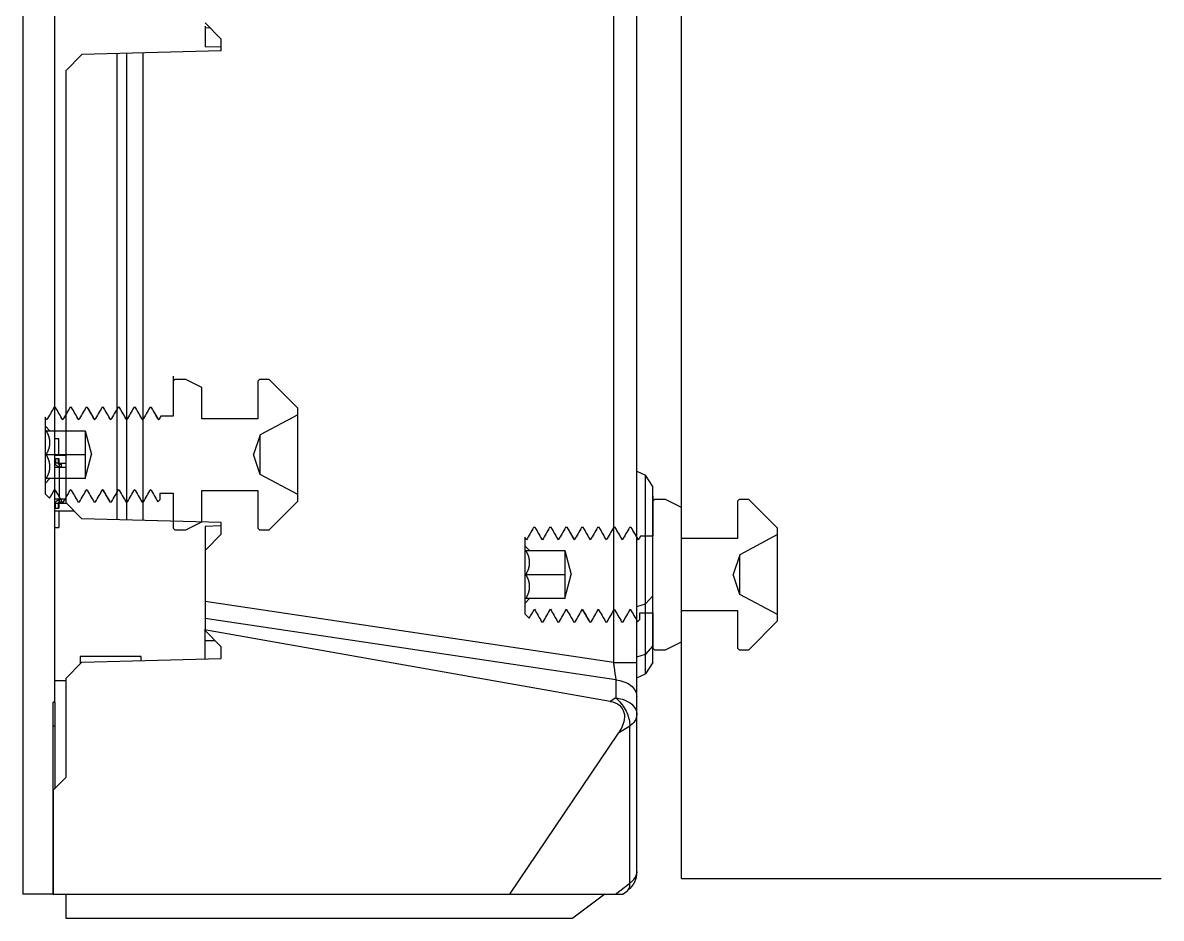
# Model space of a CAD drawing. Header units: millimetres. Extents: x 562 to 17351, y 2396 to 6995.
# Drawn here: x 16097.2 to 16168.4, y 3867.2 to 3923.2 of the extents above; entities that cross this region are included whole.
import ezdxf

# ---------------------------------------------------------------- set-up
doc = ezdxf.new("R2010")
doc.units = ezdxf.units.MM
doc.layers.add('02___PRT_ALL_AXES', color=7, linetype='Continuous')
doc.layers.add('1轮廓线', color=7, linetype='Continuous', lineweight=25)

# ---------------------------------------------------------------- blocks, each defined once
blk = doc.blocks.new('21211122')
at = {"color": 114, "linetype": 'Continuous', "true_color": 0x139b48}
for q in [(19734.90915109646, 4089.038242913515), (19704.90915109659, 3416.538242912395)]:
    blk.add_line((19734.90915109646, 3416.538242912395), q, dxfattribs=at)
blk = doc.blocks.new('*U176')
blk.add_blockref('21211122', (-19719.90915109653, -3758.288242912425))
blk = doc.blocks.new('*U177')
at = {"color": 0, "linetype": 'ByBlock', "lineweight": -2, "transparency": 16777216}
blk.add_blockref('*U176', (0, 0), dxfattribs=at)
blk = doc.blocks.new('212121212')
at = {"color": 7, "linetype": 'Continuous'}
for p, q in [((19388.46724527314, 3830.35879030796), (19388.46724527314, 3492.85879030804)), ((19350.06724527369, 3494.27385847104), (19350.06724527369, 3828.94372214242)), ((19351.52798377207, 3658.66058882824), (19351.52797985285, 3507.35099095782)), ((19386.46724527517, 3504.86129030604), (19386.46724527517, 3573.8837903075)), ((19376.06724527511, 3546.33260438636), (19377.06690260016, 3547.35878133324)), ((19377.06724527409, 3547.0588966244), (19376.76721475401, 3547.05114315756)), ((19377.06724527409, 3547.15050969238), (19377.06724527409, 3545.85944172842)), ((19376.06724527511, 3545.60879030694), (19376.06724527511, 3546.33260438636)), ((19376.06724527511, 3545.60879030694), (19384.76758794806, 3545.38096381568)), ((19380.94212096349, 3516.23644342056), (19380.94212096349, 3545.4811371942)), ((19381.96351571268, 3516.26318958246), (19381.96351571268, 3545.4543910323)), ((19382.56724527483, 3516.27899879646), (19382.56724527483, 3545.4385818183)), ((19385.76724527309, 3544.3547868688), (19384.76758794806, 3545.38096381568)), ((19385.76724527309, 3544.3547868688), (19385.76724527309, 3517.36279374596)), ((19386.21724527479, 3521.33379030738), (19386.46724527517, 3521.33379030738)), ((19386.21724527479, 3520.3087903076), (19386.21724527479, 3521.33379030738)), ((19386.46724527517, 3520.3087903076), (19385.76724527309, 3520.3087903076)), ((19386.21724527479, 3519.81879030716), (19385.76724527309, 3519.81879030716)), ((19386.46724527517, 3519.55879030646), (19385.76724527309, 3519.55879030646)), ((19386.06724527507, 3519.81879030716), (19386.06724527507, 3519.55879030646)), ((19386.14724527509, 3519.758790307781), (19386.24724527321, 3519.758790307781)), ((19386.16724527319, 3519.55879030646), (19386.16724527319, 3519.758790307781)), ((19386.17724527351, 3517.5587903085), (19386.17724527351, 3519.55879030646)), ((19386.46724527517, 3520.10879030628), (19386.21724527479, 3520.10879030628)), ((19386.21724527479, 3520.10879030628), (19386.21724527479, 3519.81879030716)), ((19386.24724527321, 3520.10879030628), (19386.24724527321, 3519.758790307781)), ((19386.24724527321, 3519.81879030716), (19386.46724527517, 3519.81879030716)), ((19386.41724527357, 3520.10879030628), (19386.41724527357, 3519.81879030716)), ((19349.06724527471, 3518.3587903087), (19349.52039916901, 3519.070099437261)), ((19350.06724527369, 3519.3250979646), (19349.52039916901, 3519.070099437261)), ((19349.52039916901, 3506.64748117612), (19349.52039916901, 3519.070099437261)), ((19349.06724527471, 3507.35879030722), (19349.06724527471, 3518.3587903087)), ((19384.76758794806, 3516.33661679908), (19385.76724527309, 3517.36279374596)), ((19385.76724527309, 3517.5587903085), (19386.46724527517, 3517.5587903085)), ((19386.06724527507, 3517.5587903085), (19386.06724527507, 3517.2987903078)), ((19386.14724527509, 3517.35879030718), (19386.24724527321, 3517.35879030718)), ((19386.16724527319, 3517.35879030718), (19386.16724527319, 3517.5587903085)), ((19386.24724527321, 3517.35879030718), (19386.24724527321, 3517.00879030614)), ((19385.22755901693, 3516.80879030736), (19386.46724527517, 3516.80879030736)), ((19385.70489588293, 3517.2987903078), (19386.21724527479, 3517.2987903078)), ((19386.21724527479, 3517.2987903078), (19386.21724527479, 3517.00879030614)), ((19386.46724527517, 3517.00879030614), (19386.21724527479, 3517.00879030614)), ((19386.21724527479, 3516.80879030736), (19386.21724527479, 3515.78379030758)), ((19386.24724527321, 3517.2987903078), (19386.46724527517, 3517.2987903078)), ((19386.41724527357, 3517.00879030614), (19386.41724527357, 3517.2987903078)), ((19376.06724527511, 3516.10879030782), (19384.76758794806, 3516.33661679908)), ((19376.06724527511, 3515.3849762284), (19376.06724527511, 3516.10879030782)), ((19377.06690260016, 3514.35879928152), (19376.06724527511, 3515.3849762284)), ((19377.06724527409, 3515.85711236566), (19377.06724527409, 3514.3587903077)), ((19386.46724527517, 3515.78379030758), (19386.21724527479, 3515.78379030758)), ((19377.06724527409, 3514.35844751438), (19377.06724527409, 3509.38899191356)), ((19349.06724527471, 3511.53036318326), (19349.52039916901, 3511.02739167206)), ((19350.06724527369, 3510.84708048582), (19349.52039916901, 3511.02739167206)), ((19351.52797985285, 3507.35099095782), (19377.06724527409, 3511.1751664743)), ((19351.38306356916, 3506.2630459074), (19377.06724527409, 3510.10892077088)), ((19351.72919271433, 3504.92120960962), (19377.10236495494, 3509.3951844615)), ((19376.06724527511, 3508.33260438448), (19377.10236495494, 3509.3951844615)), ((19377.06724527409, 3507.58260438588), (19377.06724527409, 3509.35879030772)), ((19349.06724527471, 3508.38391657294), (19349.52039916901, 3507.88094506428)), ((19376.06724527511, 3507.6087903076), (19376.06724527511, 3508.33260438448)), ((19377.06724527409, 3508.73629130888), (19376.44611969135, 3508.72152977376)), ((19350.06724527369, 3507.7006338755), (19349.52039916901, 3507.88094506428)), ((19384.76758794806, 3507.38096381634), (19376.06724527511, 3507.6087903076)), ((19381.0672452751, 3507.73379030652), (19384.86724527477, 3507.73379030652)), ((19381.0672452751, 3507.477860699), (19381.0672452751, 3507.73375277548)), ((19385.76724527309, 3506.35478686692), (19384.76758794806, 3507.38096381634)), ((19384.86724527477, 3507.73375237162), (19384.86724527477, 3507.2786627103)), ((19349.06724527471, 3507.35879030722), (19349.52039916901, 3506.64748117612)), ((19351.52797985285, 3507.35099095782), (19350.06724527369, 3507.35099095782)), ((19350.06724527369, 3506.392482648781), (19349.52039916901, 3506.64748117612)), ((19351.38306356916, 3506.2630459074), (19351.38306356916, 3505.13652305758)), ((19385.76724527309, 3506.35478686692), (19385.76724527309, 3500.15879030796)), ((19351.38306356916, 3505.13652305758), (19351.72919271433, 3504.92120960962)), ((19350.50658510367, 3503.3759571299), (19351.2064832543, 3502.9405777746)), ((19350.50658510367, 3493.55783890486), (19350.50658510367, 3503.3759571299)), ((19358.01239270315, 3492.85879030804), (19351.2064832543, 3502.9405777746)), ((19386.56724527329, 3499.35879030776), (19385.76724527309, 3500.15879030796)), ((19386.56724527329, 3499.35879030776), (19386.56724527329, 3492.85879030804)), ((19350.50004025265, 3493.43636930782), (19350.50658510367, 3493.55783890486)), ((19351.38756970696, 3492.85879030804), (19350.50658510367, 3493.55783890486)), ((19350.93739132359, 3492.85879030804), (19350.63487758267, 3493.0988306052)), ((19386.56724527329, 3492.85879030804), (19350.9381248248, 3492.85879030804)), ((19352.06724527419, 3492.85879030804), (19354.06724527469, 3491.3587903083)), ((19385.76724527309, 3492.85879030804), (19385.76724527309, 3491.3587903083)), ((19385.76724527309, 3491.3587903083), (19354.06724527469, 3491.3587903083))]:
    blk.add_line(p, q, dxfattribs=at)
for centre, radius, start, end in [((19386.14724527509, 3519.65879030712), 0.10000000066, 216.7370435126228, 270), ((19386.14724527509, 3519.65879030712), 0.10000000066, 90, 143.2617289653789), ((19386.11724527413, 3519.91879030782), 0.35000000104, 278.2132107018273, 343.39736195837), ((19386.14724527509, 3517.45879030784), 0.10000000066, 216.7370435125354, 270), ((19386.14724527509, 3517.45879030784), 0.10000000066, 90, 143.2617289653789), ((19386.11724527413, 3517.19879030714), 0.35000000104, 16.29090732188735, 81.78678929817264), ((19351.56724527344, 3494.27385847104), 1.49999999974, 180, 231.6428844649678), ((19351.23795551292, 3494.6425899383), 1.30827653, 231.2011518346158, 236.0110157199504)]:
    blk.add_arc(centre, radius, start, end, dxfattribs=at)
blk.add_ellipse((19353.26237085955, 3503.0375051525), major_axis=(2.293869194320001, -1.426926600040001), ratio=0.5552526711, start_param=8.8703718058, end_param=10.3175594914, dxfattribs=at)
for points, knots in [([(19351.52797985285, 3507.35099095782), (19351.51391166661, 3507.251869893681), (19351.46269466211, 3506.88962173832), (19351.41406402277, 3506.52697125712), (19351.38305696515, 3506.26304491934)], [0, 0, 0, 0, 0.273644401, 1, 1, 1, 1]), ([(19351.38306356916, 3506.2630459074), (19351.2080765201, 3506.24785459666), (19350.87379695752, 3506.17631258328), (19350.44248415238, 3505.94934776416), (19350.14401215089, 3505.62052625772), (19350.06724527369, 3505.34676108008), (19350.06724527369, 3505.21849954844)], [0, 0, 0, 0, 0.2887245015, 0.5546614789000001, 0.7891645070000001, 1, 1, 1, 1]), ([(19351.38306356916, 3505.13652305758), (19351.24592241595, 3505.12461729526), (19350.77128581379, 3505.03934525092), (19350.29268596581, 3504.73932574682), (19350.14388602973, 3504.42305921654)], [0, 0, 0, 0, 0.2825590911, 1, 1, 1, 1]), ([(19351.38306356916, 3505.13652305758), (19351.14240025571, 3504.94064321566), (19350.75529664841, 3504.4528129264), (19350.53993101616, 3503.86398520134), (19350.51180934265, 3503.5669034841)], [0, 0, 0, 0, 0.5097689162, 1, 1, 1, 1]), ([(19350.06724527369, 3504.09197669608), (19350.06724527369, 3503.9573171559), (19350.16043067279, 3503.66569242292), (19350.37888310863, 3503.46216487976), (19350.50658510367, 3503.3759571299)], [0, 0, 0, 0, 0.4663758918, 1, 1, 1, 1]), ([(19350.20776882298, 3493.845909050081), (19350.18518868017, 3493.87859595956), (19350.10709749016, 3494.00837810538), (19350.06724527369, 3494.16215675896), (19350.06724527369, 3494.27385847104)], [0, 0, 0, 0, 0.2623516844, 1, 1, 1, 1]), ([(19350.63490026234, 3493.09885918782), (19350.61331132405, 3493.11599884366), (19350.5270123755, 3493.20721523222), (19350.50154909393, 3493.34027045506), (19350.50004025265, 3493.43636930782)], [0, 0, 0, 0, 0.2228836797, 1, 1, 1, 1])]:
    blk.add_open_spline(points, degree=3, knots=knots, dxfattribs=at)
for points in [[(19350.14388602973, 3504.42305921654), (19350.09566043911, 3504.32055822774), (19350.06724527369, 3504.205255821821), (19350.06724527369, 3504.09197669608)], [(19350.51180934265, 3503.5669034841), (19350.50580893302, 3503.50351424842), (19350.50358650921, 3503.439559085501), (19350.50658510367, 3503.3759571299)], [(19350.41820495023, 3493.62298389014), (19350.33860511705, 3493.68706178586), (19350.26584880079, 3493.76183273868), (19350.20776882298, 3493.845909050081)]]:
    blk.add_open_spline(points, degree=3, dxfattribs=at)
at = {"layer": '02___PRT_ALL_AXES', "color": 7, "linetype": 'Continuous'}
for p, q in [((19376.05974368992, 3545.82360757606), (19377.06724527409, 3545.85879030732)), ((19376.08498904964, 3515.89309145042), (19377.06724527409, 3515.85879030744)), ((19386.46724527517, 3506.233790306781), (19385.76724527309, 3506.233790306781)), ((19386.46724527517, 3504.86129030604), (19386.56724527329, 3504.86129030604)), ((19386.46724527517, 3504.86129030604), (19386.46724527517, 3499.45879030842)), ((19386.56724527329, 3492.85879030804), (19386.56724527329, 3504.86129030604)), ((19386.46724527517, 3503.3612903063), (19386.56724527329, 3503.3612903063)), ((19386.56724527329, 3492.85879030804), (19388.46724527314, 3492.85879030804))]:
    blk.add_line(p, q, dxfattribs=at)
blk = doc.blocks.new('*U181')
blk.add_blockref('212121212', (-19368.76724527392, -3665.35879031362))
blk = doc.blocks.new('*U182')
at = {"color": 0, "linetype": 'ByBlock', "lineweight": -2, "transparency": 16777216}
blk.add_blockref('*U181', (0, 0), dxfattribs=at)
blk = doc.blocks.new('323123212231')
at = {"layer": '1轮廓线', "color": 4, "linetype": 'Continuous', "lineweight": 25}
for p, q in [((16106.62949579812, 5251.116872861458), (16106.62949579812, 5248.616872861458)), ((16106.72949574362, 5250.916872513808), (16106.62949579812, 5250.816872350316)), ((16107.42949579812, 5250.916872861458), (16106.72949579812, 5250.916872861458)), ((16108.42949563726, 5250.416872137594), (16107.42949579812, 5250.916872861458)), ((16108.42949579812, 5248.466872861458), (16108.42949563726, 5250.416872137594)), ((16112.02949574362, 5250.916872915956), (16111.92949579812, 5250.816872752463)), ((16111.92949579812, 5250.816872752463), (16111.92949579812, 5248.466872861458)), ((16112.62949579812, 5250.916872861458), (16112.02949579812, 5250.916872861458)), ((16114.42949481716, 5249.116871880504), (16112.62949677907, 5250.916873842411)), ((16099.179518435, 5249.166801501541), (16099.17949579812, 5249.166872861458)), ((16099.27949579812, 5249.166872861458), (16099.17949579812, 5249.166872861458)), ((16099.27949579812, 5249.166872861458), (16099.27947919271, 5249.166861588533)), ((16100.17952701998, 5249.166825051587), (16100.17949579812, 5249.166872861458)), ((16100.27949579812, 5249.166872861458), (16100.17949579812, 5249.166872861458)), ((16100.27949579812, 5249.166872861458), (16100.27948132548, 5249.166794850618)), ((16101.17952682125, 5249.166833944282), (16101.17949579812, 5249.166872861458)), ((16101.27949579812, 5249.166872861458), (16101.17949579812, 5249.166872861458)), ((16101.27949579812, 5249.166872861458), (16101.27949358338, 5249.166755650474)), ((16102.17952682888, 5249.166843627158), (16102.17949579812, 5249.166872861458)), ((16102.27949579812, 5249.166872861458), (16102.17949579812, 5249.166872861458)), ((16102.27949579812, 5249.166872861458), (16102.27928539575, 5249.166548866646)), ((16103.17968543143, 5249.166544834809), (16103.17949579812, 5249.166872861458)), ((16103.27949579812, 5249.166872861458), (16103.17949579812, 5249.166872861458)), ((16103.27949579812, 5249.166872861458), (16103.27935061958, 5249.166242741012)), ((16104.1796552522, 5249.166245458413), (16104.17949579812, 5249.166872861458)), ((16104.27949579812, 5249.166872861458), (16104.17949579812, 5249.166872861458)), ((16104.27949579812, 5249.166872861458), (16104.27909594302, 5249.167540997389)), ((16105.17978216303, 5249.167333857515), (16105.17949579812, 5249.166872861458)), ((16105.27949579812, 5249.166872861458), (16105.17949579812, 5249.166872861458)), ((16105.27949579812, 5249.166872861458), (16105.279436757, 5249.166791808985)), ((16114.42949579812, 5248.716872861458), (16114.42949579812, 5249.116872861458)), ((16098.62949579812, 5248.560712492341), (16098.62948482967, 5248.560673933395)), ((16098.62949579812, 5248.560712492341), (16098.62949579812, 5248.016872861458)), ((16098.72947594706, 5248.387484256133), (16098.72949612055, 5248.387369567258)), ((16099.72947523611, 5248.38745585833), (16099.72950306125, 5248.387387998828)), ((16100.72947533024, 5248.387409351008), (16100.72951001697, 5248.387406858648)), ((16101.7294760333, 5248.387395229389), (16101.7295169892, 5248.387426057989)), ((16102.72940086872, 5248.387103692177), (16102.7295775264, 5248.387112765398)), ((16103.72943355116, 5248.386912088199), (16103.72957459147, 5248.386918737634)), ((16104.72944735838, 5248.387517321101), (16104.72955278198, 5248.387521548703)), ((16105.72946091765, 5248.387375305047), (16105.72953072455, 5248.387377108777)), ((16105.8620171214, 5248.616836087395), (16105.86195315006, 5248.616872861458)), ((16106.62949579812, 5248.616872861458), (16105.86195315006, 5248.616872861458)), ((16111.92949579812, 5248.466872861458), (16108.42949579812, 5248.466872861458)), ((16114.42949579812, 5247.106650609345), (16114.42949579812, 5248.716872861458)), ((16098.62949579812, 5248.016872861457), (16098.62949579812, 5244.416872861458)), ((16098.62949579812, 5248.016872861457), (16098.92949579812, 5247.716872861458)), ((16098.92949579812, 5247.716872861458), (16101.12949579812, 5247.716872861458)), ((16101.12949579812, 5247.716872861458), (16101.12949579812, 5244.716872861458)), ((16112.07086420287, 5244.970979526466), (16112.07086420287, 5247.46276619645)), ((16098.69744499055, 5246.216872861458), (16101.12949579812, 5246.216872861458)), ((16114.42949579812, 5245.616872861458), (16114.42949579812, 5246.816872861458)), ((16098.92949579812, 5244.716872861458), (16098.62949579812, 5244.416872861458)), ((16101.12949579812, 5244.716872861458), (16098.92949579812, 5244.716872861458)), ((16114.42949579812, 5243.716872861458), (16114.42949579812, 5245.327095113571)), ((16098.62949579812, 5244.416872861458), (16098.62949579812, 5243.766872861458)), ((16099.22950127259, 5244.046328779674), (16099.22947551946, 5244.046268781868)), ((16100.22950829457, 5244.046324096438), (16100.22947517125, 5244.046314895408)), ((16101.22951529892, 5244.046319413072), (16101.2294756484, 5244.046349141903)), ((16102.22960221932, 5244.04676818527), (16102.22940775378, 5244.046778469371)), ((16103.22958045125, 5244.046176722371), (16103.22942160241, 5244.04618458565)), ((16104.22954976393, 5244.046681043415), (16104.22942653148, 5244.046686481752)), ((16105.22953978514, 5244.046352603131), (16105.22945216982, 5244.046355618694)), ((16098.62949579812, 5243.766873406434), (16098.90760465881, 5243.488763939496)), ((16098.90759352323, 5243.488754749353), (16098.90760465881, 5243.488763939496)), ((16099.67949579812, 5243.266872861458), (16099.67954603843, 5243.266843120475)), ((16099.67949579812, 5243.266872861458), (16099.77949579812, 5243.266872861458)), ((16099.77947597407, 5243.266912691705), (16099.77949579812, 5243.266872861458)), ((16100.67949579812, 5243.266872861458), (16100.67952926136, 5243.266882324155)), ((16100.67949579812, 5243.266872861458), (16100.77949579812, 5243.266872861458)), ((16100.77949193971, 5243.26698606117), (16100.77949579812, 5243.266872861458)), ((16101.67949579812, 5243.266872861458), (16101.67952885973, 5243.2668931344)), ((16101.67949579812, 5243.266872861458), (16101.77949579812, 5243.266872861458)), ((16101.7794132269, 5243.267597039374), (16101.77949579812, 5243.266872861458)), ((16102.67949579812, 5243.266872861458), (16102.67959414681, 5243.267591256187)), ((16102.67949579812, 5243.266872861458), (16102.77949579812, 5243.266872861458)), ((16102.77916001643, 5243.266316724299), (16102.77949579812, 5243.266872861458)), ((16103.67949579812, 5243.266872861458), (16103.67983821329, 5243.266315484216)), ((16103.67949579812, 5243.266872861458), (16103.77949579812, 5243.266872861458)), ((16103.77928532709, 5243.267196753384), (16103.77949579812, 5243.266872861458)), ((16104.67949579812, 5243.266872861458), (16104.67968549636, 5243.267200790611)), ((16104.67949579812, 5243.266872861458), (16104.77949579812, 5243.266872861458)), ((16104.77924697443, 5243.266625578714), (16104.77949579812, 5243.266872861458)), ((16105.67949587986, 5243.266872779712), (16105.82949579812, 5243.41687302495)), ((16105.67949587986, 5243.266872779712), (16105.67957426736, 5243.266918228719)), ((16105.82949579812, 5243.416872861458), (16105.82949579812, 5243.816872861458)), ((16105.82949579812, 5243.816872861458), (16106.62949579812, 5243.816872861458)), ((16106.62949579812, 5243.816872861458), (16106.62949585262, 5241.61687302495)), ((16108.42949579812, 5242.0168733726), (16108.42949579812, 5243.966872861458)), ((16108.42949579812, 5243.966872861458), (16111.92949579812, 5243.966872861458)), ((16111.92949579812, 5243.966872861458), (16111.92949579812, 5241.616872861458)), ((16112.62949677907, 5241.516871880504), (16114.42949481716, 5243.316873842412)), ((16114.42949579812, 5243.316872861458), (16114.42949579812, 5243.716872861458)), ((16107.42949595898, 5241.516872648735), (16108.42949579812, 5242.0168733726)), ((16106.62949585262, 5241.61687302495), (16106.72949579812, 5241.516872861458)), ((16106.72949579812, 5241.516872861458), (16107.42949579812, 5241.516872861458)), ((16111.92949585262, 5241.616872915955), (16112.02949579812, 5241.516872752463)), ((16112.02949579812, 5241.516872861457), (16112.62949579812, 5241.516872861457))]:
    blk.add_line(p, q, dxfattribs=at)
at = {"layer": '1轮廓线', "color": 4}
for p, q in [((16114.42949579812, 5248.716872861458), (16112.07086420287, 5247.46276619645)), ((16101.12949579812, 5247.716872861458), (16101.53141958676, 5246.216872861458)), ((16112.07086420287, 5247.46276619645), (16111.65803677943, 5246.216872861458)), ((16101.12949579812, 5244.716872861458), (16101.53141958676, 5246.216872861458)), ((16112.07086420287, 5244.970979526466), (16111.65803677943, 5246.216872861458)), ((16114.42949579812, 5243.716872861458), (16112.07086420287, 5244.970979526466))]:
    blk.add_line(p, q, dxfattribs=at)
at = {"layer": '1轮廓线', "color": 4, "linetype": 'Continuous', "lineweight": 25}
for points, degree in [([(16099.179518435, 5249.166801501541), (16099.02951099685, 5248.90699085678), (16098.8795035587, 5248.647180212019), (16098.72949612055, 5248.387369567258)], 3), ([(16099.72947523611, 5248.38745585833), (16099.57947655497, 5248.647257768398), (16099.42947787384, 5248.907059678466), (16099.27947919271, 5249.166861588533)], 3), ([(16100.17952701998, 5249.166825051587), (16100.02951903374, 5248.907012700667), (16099.87951104749, 5248.647200349747), (16099.72950306125, 5248.387387998828)], 3), ([(16100.72947533024, 5248.387409351008), (16100.57947732865, 5248.647204517544), (16100.42947932706, 5248.906999684081), (16100.27948132548, 5249.166794850618)], 3), ([(16100.30613642386, 5249.125638759055), (16100.29725621528, 5249.153052893456), (16100.2883760067, 5249.166872861458), (16100.27949579812, 5249.166872861458)], 3), ([(16101.17952682125, 5249.166833944281), (16101.02952121982, 5248.907024915737), (16100.8795156184, 5248.647215887193), (16100.72951001697, 5248.387406858648)], 3), ([(16101.72947603437, 5248.387395230009), (16101.57948188368, 5248.647182036624), (16101.42948773299, 5248.906968843239), (16101.2794935823, 5249.166755649856)], 3), ([(16101.30787861062, 5249.120086097917), (16101.29841767312, 5249.151186253201), (16101.28895673562, 5249.166872861458), (16101.27949579812, 5249.166872861458)], 3), ([(16101.30512257892, 5249.124828920433), (16101.5190126368, 5248.758385533296), (16101.73301681198, 5248.393447304343)], 2), ([(16102.17952682888, 5249.166843627158), (16102.02952354899, 5248.907037770769), (16101.8795202691, 5248.647231914379), (16101.7295169892, 5248.387426057989)], 3), ([(16102.72940086872, 5248.387103692177), (16102.57936237773, 5248.646918750333), (16102.42932388674, 5248.90673380849), (16102.27928539575, 5249.166548866646)], 3), ([(16102.30644892312, 5249.124668429917), (16102.29746454812, 5249.152726770526), (16102.28848017312, 5249.166872861458), (16102.27949579812, 5249.166872861458)], 3), ([(16103.17968543143, 5249.166544834809), (16103.02964946309, 5248.906734145006), (16102.87961349474, 5248.646923455202), (16102.7295775264, 5248.387112765398)], 3), ([(16103.72943355116, 5248.386912088199), (16103.5794059073, 5248.646688972471), (16103.42937826344, 5248.906465856741), (16103.27935061958, 5249.166242741012)], 3), ([(16103.30654267312, 5249.124375142299), (16103.29752704812, 5249.152628191794), (16103.28851142312, 5249.166872861458), (16103.27949579812, 5249.166872861458)], 3), ([(16104.1796552522, 5249.166245458413), (16104.02962836529, 5248.906469884821), (16103.87960147838, 5248.646694311227), (16103.72957459147, 5248.386918737634)], 3), ([(16104.72944735838, 5248.387517321101), (16104.57933021993, 5248.647525213198), (16104.42921308147, 5248.907533105294), (16104.27909594302, 5249.16754099739)], 3), ([(16104.30609736081, 5249.125759263106), (16104.29723017324, 5249.15309339208), (16104.28836298568, 5249.166872861458), (16104.27949579812, 5249.166872861458)], 3), ([(16105.17978216303, 5249.167333857515), (16105.02970570268, 5248.907396421245), (16104.87962924233, 5248.647458984975), (16104.72955278198, 5248.387521548704)], 3), ([(16105.72946091765, 5248.387375305047), (16105.5794528641, 5248.64718080636), (16105.42944481055, 5248.906986307673), (16105.279436757, 5249.166791808985)], 3), ([(16098.72947594709, 5248.387484256147), (16098.69614557461, 5248.445214148558), (16098.66281520213, 5248.502944040969), (16098.62948482964, 5248.56067393338)], 3), ([(16105.40255917575, 5248.953421616643), (16105.56731968047, 5248.672151985304), (16105.73214623695, 5248.391870925248)], 2), ([(16105.8620171214, 5248.616836087395), (16105.81785498912, 5248.54034976119), (16105.77369285684, 5248.463863434983), (16105.72953072455, 5248.387377108777)], 3), ([(16098.92950079862, 5244.716872861458), (16098.92949079762, 5244.716872861458), (16098.81583988463, 5244.716872861458), (16098.69744499055, 5244.716872861458)], 2), ([(16098.90759352323, 5243.488754749353), (16099.01488752197, 5243.674592760191), (16099.12218152072, 5243.860430771029), (16099.22947551946, 5244.046268781868)], 3), ([(16099.22950127259, 5244.046328779674), (16099.37951619454, 5243.786500226607), (16099.52953111649, 5243.526671673541), (16099.67954603843, 5243.266843120475)], 3), ([(16099.77947597407, 5243.266912691705), (16099.92947570646, 5243.526713426272), (16100.07947543885, 5243.78651416084), (16100.22947517125, 5244.046314895408)], 3), ([(16100.22950829457, 5244.046324096438), (16100.3795152835, 5243.786510172344), (16100.52952227243, 5243.526696248249), (16100.67952926136, 5243.266882324155)], 3), ([(16100.77949193971, 5243.26698606117), (16100.92948650928, 5243.526773754747), (16101.07948107884, 5243.786561448325), (16101.2294756484, 5244.046349141903)], 3), ([(16101.22951529892, 5244.046319413072), (16101.37951981919, 5243.786510653514), (16101.52952433946, 5243.526701893957), (16101.67952885973, 5243.2668931344)], 3), ([(16101.77941322691, 5243.267597039374), (16101.92941140253, 5243.527324182705), (16102.07940957815, 5243.787051326039), (16102.22940775378, 5244.046778469371)], 3), ([(16102.65757824349, 5243.297806590414), (16102.44135427905, 5243.669165970476), (16102.22501201668, 5244.039202737587)], 2), ([(16102.22960221932, 5244.04676818527), (16102.37959952848, 5243.787042542242), (16102.52959683765, 5243.527316899215), (16102.67959414681, 5243.267591256188)], 3), ([(16102.77916001643, 5243.266316724299), (16102.92924721175, 5243.526272678083), (16103.07933440708, 5243.786228631866), (16103.22942160241, 5244.04618458565)], 3), ([(16103.22958045125, 5244.046176722371), (16103.37966637193, 5243.78622297632), (16103.5297522926, 5243.526269230268), (16103.67983821329, 5243.266315484216)], 3), ([(16103.77928532709, 5243.267196753384), (16103.92933239522, 5243.52702666284), (16104.07937946335, 5243.786856572297), (16104.22942653148, 5244.046686481752)], 3), ([(16104.22954976393, 5244.046681043415), (16104.37959500807, 5243.786854292481), (16104.52964025222, 5243.527027541546), (16104.67968549636, 5243.267200790611)], 3), ([(16104.77924697443, 5243.266625578714), (16104.9293153729, 5243.52653559204), (16105.07938377136, 5243.786445605367), (16105.22945216982, 5244.046355618694)], 3), ([(16105.22953978514, 5244.046352603131), (16105.37955127921, 5243.786541144993), (16105.52956277329, 5243.526729686856), (16105.67957426736, 5243.266918228719)], 3), ([(16103.65288642284, 5243.308010546503), (16103.6617562146, 5243.280660425777), (16103.67062600636, 5243.266872861458), (16103.67949579812, 5243.266872861457)], 3), ([(16104.67969097147, 5243.26720062034), (16104.67071028029, 5243.267477074356), (16104.66172958912, 5243.281726300034), (16104.65274889795, 5243.309645944883)], 3)]:
    blk.add_open_spline(points, degree=degree, dxfattribs=at)
for points, degree, knots in [([(16098.62949579812, 5247.716872861458), (16098.81552711261, 5247.716872861458), (16098.9294920521, 5247.716872861458), (16098.92949055195, 5247.716872861458)], 2, [0, 0, 0, 0.5000691542672282, 1, 1, 1]), ([(16098.69744499055, 5246.216872861458), (16098.81631858363, 5246.422767964357), (16098.87333654977, 5246.608092002622), (16098.9294058703, 5246.790332682324), (16098.92958528899, 5247.14245441092), (16098.81656794612, 5247.510545850054), (16098.69744499055, 5247.716872861458)], 2, [0, 0, 0, 0.25, 0.25, 0.5, 0.75, 1, 1, 1]), ([(16114.42949579812, 5246.816867860958), (16114.42949579812, 5246.816877861958), (16114.42949579812, 5246.841797991679), (16114.42949579812, 5246.863083283135), (16114.42949579812, 5246.936477590261), (16114.42949579812, 5246.986686865623), (16114.42949579812, 5247.041979125331), (16114.42949579812, 5247.106650609345)], 2, [0, 0, 0, 0.25, 0.25, 0.5, 0.75, 0.75, 1, 1, 1]), ([(16098.69744499055, 5244.716872861458), (16098.81631858363, 5244.922767964355), (16098.87333654977, 5245.108092002622), (16098.9294058703, 5245.290332682323), (16098.92958528899, 5245.64245441092), (16098.81656794612, 5246.010545850052), (16098.69744499055, 5246.216872861458)], 2, [0, 0, 0, 0.25, 0.25, 0.5, 0.75, 1, 1, 1]), ([(16114.42949579812, 5245.327095113571), (16114.42949579812, 5245.390558133973), (16114.42949579812, 5245.447058857293), (16114.42949579812, 5245.495308730115), (16114.42949579812, 5245.56931395332), (16114.42949579812, 5245.591947731236), (16114.42949579812, 5245.616869121026), (16114.42949579812, 5245.616867620876)], 2, [0, 0, 0, 0.2500394611034081, 0.2500394611034081, 0.5000789222068162, 0.7501183833102243, 0.7501183833102243, 1, 1, 1]), ([(16099.6795449762, 5243.266843112497), (16099.67121120016, 5243.266781036888), (16099.66287742413, 5243.278957006983), (16099.65363943339, 5243.305811852224), (16099.65273521869, 5243.308581351517), (16099.65183100399, 5243.311491180379)], 3, [0, 0, 0, 0, 0.9021199819422753, 0.9021199819422753, 1, 1, 1, 1]), ([(16102.65471977648, 5243.302546248078), (16102.65552652728, 5243.300227475298), (16102.65633327809, 5243.298021130808), (16102.66459267312, 5243.276587757697), (16102.67204531735, 5243.266874589755), (16102.67949796158, 5243.266873413148)], 3, [0, 0, 0, 0, 0.09767674244672353, 0.09767674244672353, 1, 1, 1, 1])]:
    blk.add_open_spline(points, degree=degree, knots=knots, dxfattribs=at)

msp = doc.modelspace()

# ---------------------------------------------------------------- linework, layer by layer
at = {"layer": '1轮廓线', "color": 4, "linetype": 'Continuous', "lineweight": 25}
for p, q in [((16106.62949585261, 3901.116836196388), (16106.62949585261, 3898.616836196388)), ((16106.72949579812, 3900.916835848739), (16106.62949585261, 3900.816835685247)), ((16107.42949585262, 3900.916836196388), (16106.72949585261, 3900.916836196388)), ((16108.42949569175, 3900.416835472524), (16107.42949585262, 3900.916836196388)), ((16108.42949585262, 3898.466836196389), (16108.42949569175, 3900.416835472524)), ((16112.02949579812, 3900.916836250886), (16111.92949585262, 3900.816836087393)), ((16111.92949585262, 3900.816836087393), (16111.92949585262, 3898.466836196389)), ((16112.62949585261, 3900.916836196388), (16112.02949585261, 3900.916836196388)), ((16114.42949487166, 3899.116835215435), (16112.62949683357, 3900.916837177342)), ((16099.1795184895, 3899.166764836472), (16099.17949585262, 3899.166836196388)), ((16099.27949585261, 3899.166836196388), (16099.17949585262, 3899.166836196388)), ((16099.27949585261, 3899.166836196388), (16099.2794792472, 3899.166824923464)), ((16100.17952707448, 3899.166788386517), (16100.17949585262, 3899.166836196388)), ((16100.27949585261, 3899.166836196388), (16100.17949585262, 3899.166836196388)), ((16100.27949585261, 3899.166836196388), (16100.27948137997, 3899.166758185549)), ((16101.17952687574, 3899.166797279212), (16101.17949585262, 3899.166836196388)), ((16101.27949585261, 3899.166836196388), (16101.17949585262, 3899.166836196388)), ((16101.27949585261, 3899.166836196388), (16101.27949363787, 3899.166718985406)), ((16102.17952688338, 3899.166806962088), (16102.17949585262, 3899.166836196388)), ((16102.27949585261, 3899.166836196388), (16102.17949585262, 3899.166836196388)), ((16102.27949585261, 3899.166836196388), (16102.27928545025, 3899.166512201577)), ((16103.17968548593, 3899.16650816974), (16103.17949585262, 3899.166836196388)), ((16103.27949585261, 3899.166836196388), (16103.17949585262, 3899.166836196388)), ((16103.27949585261, 3899.166836196388), (16103.27935067408, 3899.166206075943)), ((16104.17965530669, 3899.166208793344), (16104.17949585262, 3899.166836196388)), ((16104.27949585261, 3899.166836196388), (16104.17949585262, 3899.166836196388)), ((16104.27949585261, 3899.166836196388), (16104.27909599752, 3899.16750433232)), ((16105.17978221753, 3899.167297192445), (16105.17949585262, 3899.166836196388)), ((16105.27949585261, 3899.166836196388), (16105.17949585262, 3899.166836196388)), ((16105.27949585261, 3899.166836196388), (16105.2794368115, 3899.166755143916)), ((16114.42949585262, 3898.716836196389), (16114.42949585262, 3899.116836196388)), ((16098.62949585261, 3898.560675827271), (16098.62948488417, 3898.560637268326)), ((16098.62949585261, 3898.560675827271), (16098.62949585261, 3898.016836196389)), ((16098.72947600156, 3898.387447591063), (16098.72949617504, 3898.387332902189)), ((16099.72947529061, 3898.387419193261), (16099.72950311575, 3898.387351333758)), ((16100.72947538474, 3898.387372685939), (16100.72951007147, 3898.387370193579)), ((16101.7294760878, 3898.38735856432), (16101.7295170437, 3898.387389392919)), ((16102.72940092321, 3898.387067027108), (16102.7295775809, 3898.387076100329)), ((16103.72943360566, 3898.386875423129), (16103.72957464596, 3898.386882072565)), ((16104.72944741287, 3898.387480656032), (16104.72955283647, 3898.387484883634)), ((16105.72946097214, 3898.387338639977), (16105.72953077905, 3898.387340443708)), ((16105.8620171759, 3898.616799422326), (16105.86195320456, 3898.616836196388)), ((16106.62949585261, 3898.616836196388), (16105.86195320456, 3898.616836196388)), ((16111.92949585262, 3898.466836196389), (16108.42949585262, 3898.466836196389)), ((16114.42949585262, 3897.106613944275), (16114.42949585262, 3898.716836196389)), ((16098.62949585261, 3898.016836196388), (16098.62949585261, 3894.416836196388)), ((16098.62949585261, 3898.016836196388), (16098.92949585262, 3897.716836196389)), ((16098.92949585262, 3897.716836196389), (16101.12949585261, 3897.716836196389)), ((16101.12949585261, 3897.716836196389), (16101.12949585261, 3894.716836196389)), ((16112.07086425736, 3894.970942861397), (16112.07086425736, 3897.46272953138)), ((16098.69744504505, 3896.216836196389), (16101.12949585261, 3896.216836196389)), ((16114.42949585262, 3895.616836196388), (16114.42949585262, 3896.816836196389)), ((16098.92949585262, 3894.716836196389), (16098.62949585261, 3894.416836196388)), ((16101.12949585261, 3894.716836196389), (16098.92949585262, 3894.716836196389)), ((16114.42949585262, 3893.716836196389), (16114.42949585262, 3895.327058448502)), ((16098.62949585261, 3894.416836196388), (16098.62949585261, 3893.766836196389)), ((16099.22950132709, 3894.046292114604), (16099.22947557396, 3894.046232116799)), ((16100.22950834907, 3894.046287431369), (16100.22947522574, 3894.046278230338)), ((16101.22951535341, 3894.046282748003), (16101.2294757029, 3894.046312476834)), ((16102.22960227382, 3894.046731520201), (16102.22940780827, 3894.046741804302)), ((16103.22958050574, 3894.046140057302), (16103.22942165691, 3894.046147920581)), ((16104.22954981843, 3894.046644378346), (16104.22942658598, 3894.046649816682)), ((16105.22953983963, 3894.046315938062), (16105.22945222431, 3894.046318953625)), ((16098.62949585261, 3893.766836741364), (16098.9076047133, 3893.488727274427)), ((16098.90759357773, 3893.488718084283), (16098.9076047133, 3893.488727274427)), ((16105.67949593436, 3893.266836114643), (16105.82949585261, 3893.416836359881)), ((16105.82949585261, 3893.416836196388), (16105.82949585261, 3893.816836196389)), ((16105.82949585261, 3893.816836196389), (16106.62949585261, 3893.816836196389)), ((16106.62949585261, 3893.816836196389), (16106.62949590711, 3891.616836359881)), ((16108.42949585262, 3892.016836707531), (16108.42949585262, 3893.966836196389)), ((16108.42949585262, 3893.966836196389), (16111.92949585262, 3893.966836196389)), ((16111.92949585262, 3893.966836196389), (16111.92949585262, 3891.616836196388)), ((16112.62949683357, 3891.516835215435), (16114.42949487166, 3893.316837177342)), ((16114.42949585262, 3893.316836196389), (16114.42949585262, 3893.716836196389)), ((16099.67949585262, 3893.266836196389), (16099.67954609293, 3893.266806455405)), ((16099.67949585262, 3893.266836196389), (16099.77949585261, 3893.266836196389)), ((16099.77947602857, 3893.266876026636), (16099.77949585261, 3893.266836196389)), ((16100.67949585262, 3893.266836196389), (16100.67952931585, 3893.266845659085)), ((16100.67949585262, 3893.266836196389), (16100.77949585261, 3893.266836196389)), ((16100.77949199421, 3893.2669493961), (16100.77949585261, 3893.266836196389)), ((16101.67949585262, 3893.266836196389), (16101.67952891423, 3893.26685646933)), ((16101.67949585262, 3893.266836196389), (16101.77949585261, 3893.266836196389)), ((16101.7794132814, 3893.267560374305), (16101.77949585261, 3893.266836196389)), ((16102.67949585262, 3893.266836196389), (16102.67959420131, 3893.267554591118)), ((16102.67949585262, 3893.266836196389), (16102.77949585261, 3893.266836196389)), ((16102.77916007092, 3893.26628005923), (16102.77949585261, 3893.266836196389)), ((16103.67949585262, 3893.266836196389), (16103.67983826778, 3893.266278819147)), ((16103.67949585262, 3893.266836196389), (16103.77949585261, 3893.266836196389)), ((16103.77928538158, 3893.267160088315), (16103.77949585261, 3893.266836196389)), ((16104.67949585262, 3893.266836196389), (16104.67968555086, 3893.267164125542)), ((16104.67949585262, 3893.266836196389), (16104.77949585261, 3893.266836196389)), ((16104.77924702893, 3893.266588913644), (16104.77949585261, 3893.266836196389)), ((16105.67949593436, 3893.266836114643), (16105.67957432186, 3893.266881563649)), ((16107.42949601347, 3891.516835983667), (16108.42949585262, 3892.016836707531)), ((16106.62949590711, 3891.616836359881), (16106.72949585261, 3891.516836196389)), ((16106.72949585261, 3891.516836196389), (16107.42949585262, 3891.516836196389)), ((16111.92949590711, 3891.616836250886), (16112.02949585261, 3891.516836087394)), ((16112.02949585261, 3891.516836196388), (16112.62949585261, 3891.516836196388))]:
    msp.add_line(p, q, dxfattribs=at)
at = {"layer": '1轮廓线', "color": 4}
for p, q in [((16114.42949585262, 3898.716836196389), (16112.07086425736, 3897.46272953138)), ((16101.12949585261, 3897.716836196389), (16101.53141964126, 3896.216836196389)), ((16112.07086425736, 3897.46272953138), (16111.65803683393, 3896.216836196389)), ((16101.12949585261, 3894.716836196389), (16101.53141964126, 3896.216836196389)), ((16112.07086425736, 3894.970942861397), (16111.65803683393, 3896.216836196389)), ((16114.42949585262, 3893.716836196389), (16112.07086425736, 3894.970942861397))]:
    msp.add_line(p, q, dxfattribs=at)
at = {"layer": '1轮廓线', "color": 4, "linetype": 'Continuous', "lineweight": 25}
for points, degree in [([(16099.1795184895, 3899.166764836472), (16099.02951105135, 3898.906954191711), (16098.8795036132, 3898.647143546949), (16098.72949617504, 3898.387332902189)], 3), ([(16099.72947529061, 3898.387419193261), (16099.57947660947, 3898.647221103328), (16099.42947792834, 3898.907023013396), (16099.2794792472, 3899.166824923464)], 3), ([(16100.17952707448, 3899.166788386518), (16100.02951908824, 3898.906976035598), (16099.87951110199, 3898.647163684678), (16099.72950311575, 3898.387351333758)], 3), ([(16100.72947538474, 3898.387372685939), (16100.57947738315, 3898.647167852475), (16100.42947938156, 3898.906963019012), (16100.27948137997, 3899.166758185549)], 3), ([(16100.30613647836, 3899.125602093985), (16100.29725626978, 3899.153016228387), (16100.28837606119, 3899.166836196388), (16100.27949585261, 3899.166836196388)], 3), ([(16101.17952687575, 3899.166797279212), (16101.02952127432, 3898.906988250667), (16100.8795156729, 3898.647179222124), (16100.72951007147, 3898.387370193579)], 3), ([(16101.72947608887, 3898.387358564939), (16101.57948193818, 3898.647145371554), (16101.42948778749, 3898.90693217817), (16101.2794936368, 3899.166718984786)], 3), ([(16101.30787866511, 3899.120049432847), (16101.29841772762, 3899.151149588132), (16101.28895679011, 3899.166836196388), (16101.27949585261, 3899.166836196388)], 3), ([(16101.30512263342, 3899.124792255364), (16101.5190126913, 3898.758348868227), (16101.73301686647, 3898.393410639274)], 2), ([(16102.17952688338, 3899.166806962088), (16102.02952360349, 3898.907001105699), (16101.87952032359, 3898.647195249309), (16101.7295170437, 3898.38738939292)], 3), ([(16102.72940092321, 3898.387067027108), (16102.57936243223, 3898.646882085264), (16102.42932394124, 3898.90669714342), (16102.27928545025, 3899.166512201577)], 3), ([(16102.30644897762, 3899.124631764848), (16102.29746460261, 3899.152690105457), (16102.28848022761, 3899.166836196388), (16102.27949585261, 3899.166836196388)], 3), ([(16103.17968548593, 3899.16650816974), (16103.02964951758, 3898.906697479937), (16102.87961354924, 3898.646886790133), (16102.7295775809, 3898.387076100329)], 3), ([(16103.72943360566, 3898.386875423129), (16103.5794059618, 3898.646652307401), (16103.42937831794, 3898.906429191672), (16103.27935067408, 3899.166206075943)], 3), ([(16103.30654272761, 3899.124338477229), (16103.29752710262, 3899.152591526724), (16103.28851147761, 3899.166836196388), (16103.27949585261, 3899.166836196388)], 3), ([(16104.17965530669, 3899.166208793344), (16104.02962841978, 3898.906433219751), (16103.87960153287, 3898.646657646158), (16103.72957464596, 3898.386882072565)], 3), ([(16104.72944741287, 3898.387480656032), (16104.57933027442, 3898.647488548128), (16104.42921313597, 3898.907496440224), (16104.27909599752, 3899.16750433232)], 3), ([(16104.3060974153, 3899.125722598038), (16104.29723022774, 3899.153056727011), (16104.28836304018, 3899.166836196388), (16104.27949585261, 3899.166836196388)], 3), ([(16105.17978221753, 3899.167297192445), (16105.02970575718, 3898.907359756176), (16104.87962929682, 3898.647422319905), (16104.72955283647, 3898.387484883634)], 3), ([(16105.72946097214, 3898.387338639977), (16105.5794529186, 3898.64714414129), (16105.42944486505, 3898.906949642604), (16105.2794368115, 3899.166755143916)], 3), ([(16098.72947600158, 3898.387447591078), (16098.6961456291, 3898.445177483489), (16098.66281525662, 3898.5029073759), (16098.62948488414, 3898.56063726831)], 3), ([(16105.40255923025, 3898.953384951574), (16105.56731973497, 3898.672115320234), (16105.73214629145, 3898.391834260179)], 2), ([(16105.8620171759, 3898.616799422326), (16105.81785504362, 3898.54031309612), (16105.77369291133, 3898.463826769914), (16105.72953077905, 3898.387340443708)], 3), ([(16098.87333660427, 3896.608055337553), (16098.9294059248, 3896.790296017255), (16098.92958534349, 3897.14241774585), (16098.81656800062, 3897.510509184985), (16098.69744504505, 3897.716836196389)], 2), ([(16098.69744504505, 3896.216836196389), (16098.81631863813, 3896.422731299288), (16098.87333660427, 3896.608055337553)], 2), ([(16098.87333660427, 3895.108055337553), (16098.9294059248, 3895.290296017254), (16098.92958534349, 3895.64241774585), (16098.81656800062, 3896.010509184983), (16098.69744504505, 3896.216836196389)], 2), ([(16098.69744504505, 3894.716836196389), (16098.81631863813, 3894.922731299286), (16098.87333660427, 3895.108055337553)], 2), ([(16098.92950085312, 3894.716836196389), (16098.92949085212, 3894.716836196389), (16098.81583993912, 3894.716836196389), (16098.69744504505, 3894.716836196389)], 2), ([(16098.90759357773, 3893.488718084283), (16099.01488757647, 3893.674556095121), (16099.12218157522, 3893.86039410596), (16099.22947557396, 3894.046232116799)], 3), ([(16099.22950132709, 3894.046292114604), (16099.37951624904, 3893.786463561538), (16099.52953117098, 3893.526635008472), (16099.67954609293, 3893.266806455405)], 3), ([(16099.77947602857, 3893.266876026636), (16099.92947576096, 3893.526676761203), (16100.07947549335, 3893.786477495771), (16100.22947522574, 3894.046278230338)], 3), ([(16100.22950834907, 3894.046287431369), (16100.379515338, 3893.786473507274), (16100.52952232693, 3893.52665958318), (16100.67952931585, 3893.266845659085)], 3), ([(16100.77949199421, 3893.2669493961), (16100.92948656377, 3893.526737089678), (16101.07948113334, 3893.786524783256), (16101.2294757029, 3894.046312476834)], 3), ([(16101.22951535341, 3894.046282748003), (16101.37951987369, 3893.786473988445), (16101.52952439396, 3893.526665228887), (16101.67952891423, 3893.26685646933)], 3), ([(16101.7794132814, 3893.267560374304), (16101.92941145703, 3893.527287517637), (16102.07940963265, 3893.787014660969), (16102.22940780827, 3894.046741804302)], 3), ([(16102.65757829799, 3893.297769925345), (16102.44135433355, 3893.669129305406), (16102.22501207118, 3894.039166072518)], 2), ([(16102.22960227382, 3894.0467315202), (16102.37959958298, 3893.787005877173), (16102.52959689215, 3893.527280234146), (16102.67959420131, 3893.267554591118)], 3), ([(16102.77916007092, 3893.26628005923), (16102.92924726625, 3893.526236013014), (16103.07933446158, 3893.786191966797), (16103.22942165691, 3894.04614792058)], 3), ([(16103.22958050574, 3894.046140057302), (16103.37966642642, 3893.78618631125), (16103.5297523471, 3893.526232565199), (16103.67983826778, 3893.266278819147)], 3), ([(16103.77928538158, 3893.267160088315), (16103.92933244972, 3893.526989997771), (16104.07937951785, 3893.786819907227), (16104.22942658598, 3894.046649816682)], 3), ([(16104.22954981843, 3894.046644378346), (16104.37959506257, 3893.786817627411), (16104.52964030672, 3893.526990876476), (16104.67968555086, 3893.267164125542)], 3), ([(16104.77924702893, 3893.266588913644), (16104.92931542739, 3893.526498926971), (16105.07938382585, 3893.786408940297), (16105.22945222431, 3894.046318953625)], 3), ([(16105.22953983963, 3894.046315938062), (16105.37955133371, 3893.786504479924), (16105.52956282779, 3893.526693021787), (16105.67957432186, 3893.26688156365)], 3), ([(16103.65288647734, 3893.307973881434), (16103.6617562691, 3893.280623760708), (16103.67062606086, 3893.266836196389), (16103.67949585262, 3893.266836196388)], 3), ([(16104.67969102596, 3893.267163955271), (16104.67071033479, 3893.267440409287), (16104.66172964362, 3893.281689634965), (16104.65274895245, 3893.309609279813)], 3)]:
    msp.add_open_spline(points, degree=degree, dxfattribs=at)
for points, degree, knots in [([(16098.62949585261, 3897.716836196389), (16098.81552716711, 3897.716836196389), (16098.9294921066, 3897.716836196389), (16098.92949060645, 3897.716836196389)], 2, [0, 0, 0, 0.5000691542672282, 1, 1, 1]), ([(16114.42949585262, 3896.816831195888), (16114.42949585262, 3896.816841196889), (16114.42949585262, 3896.84176132661), (16114.42949585262, 3896.863046618065), (16114.42949585262, 3896.936440925192), (16114.42949585262, 3896.986650200553), (16114.42949585262, 3897.041942460261), (16114.42949585262, 3897.106613944275)], 2, [0, 0, 0, 0.25, 0.25, 0.5, 0.75, 0.75, 1, 1, 1]), ([(16114.42949585262, 3895.327058448502), (16114.42949585262, 3895.390521468903), (16114.42949585262, 3895.447022192223), (16114.42949585262, 3895.495272065046), (16114.42949585262, 3895.56927728825), (16114.42949585262, 3895.591911066167), (16114.42949585262, 3895.616832455957), (16114.42949585262, 3895.616830955807)], 2, [0, 0, 0, 0.2500394611034081, 0.2500394611034081, 0.5000789222068162, 0.7501183833102243, 0.7501183833102243, 1, 1, 1]), ([(16099.6795450307, 3893.266806447428), (16099.67121125466, 3893.266744371818), (16099.66287747862, 3893.278920341913), (16099.65363948788, 3893.305775187155), (16099.65273527318, 3893.308544686448), (16099.65183105848, 3893.31145451531)], 3, [0, 0, 0, 0, 0.9021199819422753, 0.9021199819422753, 1, 1, 1, 1]), ([(16102.65471983098, 3893.302509583009), (16102.65552658178, 3893.300190810229), (16102.65633333258, 3893.297984465738), (16102.66459272761, 3893.276551092627), (16102.67204537184, 3893.266837924686), (16102.67949801608, 3893.266836748079)], 3, [0, 0, 0, 0, 0.09767674244672353, 0.09767674244672353, 1, 1, 1, 1])]:
    msp.add_open_spline(points, degree=degree, knots=knots, dxfattribs=at)

# ---------------------------------------------------------------- block references
at = {"xscale": -1}
for name, p in [('*U182', (16116.92949595965, 4041.226413171199)), ('*U177', (16153.43080567938, 4211.466967274361))]:
    msp.add_blockref(name, p, dxfattribs=at)
msp.add_blockref('323123212231', (30.00131004217837, -1357.499999998642))

doc.saveas('drawing.dxf')
